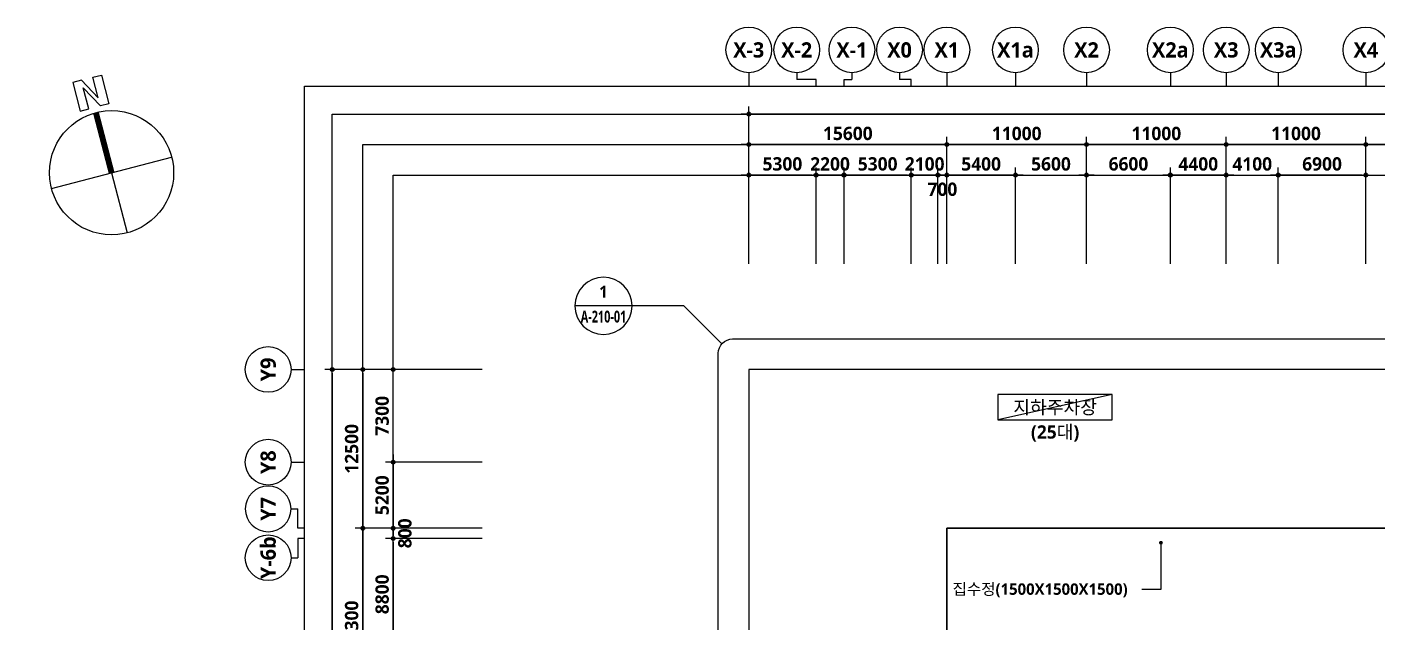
# Model space of a CAD drawing. Header units: millimetres. Extents: x 262941 to 188694772, y -170559 to 426415924.
# Drawn here: x 262941 to 369335, y -55438 to -8534 of the extents above; entities that cross this region are included whole.
import ezdxf
from ezdxf.enums import TextEntityAlignment as Align

# ---------------------------------------------------------------- set-up
doc = ezdxf.new("R2010")
doc.units = ezdxf.units.MM
doc.header["$LTSCALE"] = 400
doc.header["$MEASUREMENT"] = 0
doc.header["$PDSIZE"] = -10
doc.layers.get('0').update_dxf_attribs({"linetype": 'CONTINUOUS'})
doc.layers.get('Defpoints').update_dxf_attribs({"color": 153, "linetype": 'CONTINUOUS'})
for name, color, linetype in [('A-ANNO-GRA1', 7, 'CONTINUOUS'), ('A-ANNO-SYMB', 7, 'CONTINUOUS'), ('A-ANNO-TEXT1', 7, 'CONTINUOUS'), ('A-ANNO-TEXT2', 3, 'CONTINUOUS'), ('A-ST-AXIS-BUB', 7, 'CONTINUOUS'), ('A-ST-AXIS-DIM', 7, 'CONTINUOUS'), ('AA-MKXS', 3, 'CONTINUOUS'), ('AA-MKXX', 3, 'CONTINUOUS'), ('X-SEC-종$0$A-ST-AXIS-BUB', 7, 'CONTINUOUS')]:
    doc.layers.add(name, color=color, linetype=linetype)
doc.layers.add('Defpoint', color=161, linetype='CONTINUOUS', plot=False)
doc.layers.add('면적', color=210, linetype='CONTINUOUS', plot=False)
doc.styles.add('2020음성 1차', font='')
doc.styles.add('SAMOO', font='romans.shx', dxfattribs={"bigfont": 'whgtxt.shx'})
doc.styles.add('SH_대대리576', font='')
doc.styles.add('SH_진천_나눔', font='')
doc.styles.get('2020음성 1차').set_extended_font_data('NanumGothic', bold=True)
doc.styles.get('SH_대대리576').set_extended_font_data('NanumGothic', bold=True)
doc.styles.get('SH_진천_나눔').set_extended_font_data('NanumGothic', bold=True)
doc.dimstyles.new('SHP 600', dxfattribs={"dimscale": 300, "dimtxt": 3.5, "dimasz": 1, "dimexe": 2, "dimexo": 2, "dimgap": 1, "dimtad": 1, "dimdec": 0, "dimzin": 0, "dimdsep": 46, "dimtxsty": 'SH_대대리576', "dimblk": 'DIMDOT', "dimcen": 0.09, "dimclrt": 3, "dimadec": 0, "dimazin": 1, "dimtfac": 1, "dimtdec": 0, "dimtix": 1, "dimtmove": 2, "dimatfit": 0, "dimldrblk": 'DIMDOT', "dimfxl": 1, "dimtolj": 1, "dimtzin": 0, "dimarcsym": 0})

# ---------------------------------------------------------------- blocks, each defined once
blk = doc.blocks.new('G$CBA52A250')
at = {"layer": 'A-ST-AXIS-BUB'}
for p, q in [((1177, 0), (1177, 525)), ((1177, 525), (1800, 525)), ((1800, 1050), (1800, 525))]:
    blk.add_line(p, q, dxfattribs=at)
blk.add_circle((1800, 2850), 1800, dxfattribs=at)
blk = doc.blocks.new('DIMDOT')
at = {"color": 0}
blk.add_line((-2, 0), (2, 0), dxfattribs=at)
for radius in [0.5, 0.25]:
    blk.add_circle((0, 0), radius, dxfattribs=at)
blk = doc.blocks.new('*D237')
at = {"layer": 'A-ST-AXIS-DIM', "color": 0, "lineweight": -2, "transparency": 16777216}
for p, q in [((298782, -35484), (286382, -35484)), ((286982, -35784), (286982, -119984)), ((298782, -120284), (286382, -120284))]:
    blk.add_line(p, q, dxfattribs=at)
at = {"layer": 'Defpoints', "color": 0, "transparency": 16777216}
for p in [(299382, -35484), (286982, -120284), (299382, -120284)]:
    blk.add_point(p, dxfattribs=at)
at = {"layer": 'A-ST-AXIS-DIM', "color": 0, "lineweight": -2, "transparency": 16777216, "xscale": 300, "yscale": 300, "zscale": 300}
for p, rotation in [((286982, -35484), 90), ((286982, -120284), 270)]:
    blk.add_blockref('DIMDOT', p, dxfattribs=dict(at, rotation=rotation))
at = {"layer": 'A-ST-AXIS-DIM', "color": 3, "transparency": 16777216, "insert": (286111, -77884), "char_height": 1050, "attachment_point": 5, "rotation": 90, "style": 'SH_대대리576'}
blk.add_mtext('\\A1;84800', dxfattribs=at)
blk = doc.blocks.new('*D243')
at = {"layer": 'A-ST-AXIS-DIM', "color": 0, "lineweight": -2, "transparency": 16777216}
for p, q in [((298782, -47984), (288782, -47984)), ((289382, -48284), (289382, -62984)), ((298782, -63284), (288782, -63284))]:
    blk.add_line(p, q, dxfattribs=at)
at = {"layer": 'Defpoints', "color": 0, "transparency": 16777216}
for p in [(299382, -47984), (289382, -63284), (299382, -63284)]:
    blk.add_point(p, dxfattribs=at)
at = {"layer": 'A-ST-AXIS-DIM', "color": 0, "lineweight": -2, "transparency": 16777216, "xscale": 300, "yscale": 300, "zscale": 300}
for p, rotation in [((289382, -47984), 90), ((289382, -63284), 270)]:
    blk.add_blockref('DIMDOT', p, dxfattribs=dict(at, rotation=rotation))
at = {"layer": 'A-ST-AXIS-DIM', "color": 3, "transparency": 16777216, "insert": (288511, -55634), "char_height": 1050, "attachment_point": 5, "rotation": 90, "style": 'SH_대대리576'}
blk.add_mtext('\\A1;15300', dxfattribs=at)
blk = doc.blocks.new('*D244')
at = {"layer": 'A-ST-AXIS-DIM', "color": 0, "lineweight": -2, "transparency": 16777216}
for p, q in [((298782, -35484), (288782, -35484)), ((289382, -35784), (289382, -47684)), ((298782, -47984), (288782, -47984))]:
    blk.add_line(p, q, dxfattribs=at)
at = {"layer": 'Defpoints', "color": 0, "transparency": 16777216}
for p in [(299382, -35484), (289382, -47984), (299382, -47984)]:
    blk.add_point(p, dxfattribs=at)
at = {"layer": 'A-ST-AXIS-DIM', "color": 0, "lineweight": -2, "transparency": 16777216, "xscale": 300, "yscale": 300, "zscale": 300}
for p, rotation in [((289382, -35484), 90), ((289382, -47984), 270)]:
    blk.add_blockref('DIMDOT', p, dxfattribs=dict(at, rotation=rotation))
at = {"layer": 'A-ST-AXIS-DIM', "color": 3, "transparency": 16777216, "insert": (288511, -41734), "char_height": 1050, "attachment_point": 5, "rotation": 90, "style": 'SH_대대리576'}
blk.add_mtext('\\A1;12500', dxfattribs=at)
blk = doc.blocks.new('*D245')
at = {"layer": 'A-ST-AXIS-DIM', "color": 0, "lineweight": -2, "transparency": 16777216}
for p, q in [((319782, -27184), (319782, -14784)), ((434382, -27184), (434382, -14784)), ((434082, -15384), (320082, -15384))]:
    blk.add_line(p, q, dxfattribs=at)
at = {"layer": 'Defpoints', "color": 0, "transparency": 16777216}
for p in [(319782, -15384), (319782, -27784), (434382, -27784)]:
    blk.add_point(p, dxfattribs=at)
at = {"layer": 'A-ST-AXIS-DIM', "color": 0, "lineweight": -2, "transparency": 16777216, "xscale": 300, "yscale": 300, "zscale": 300, "rotation": 180}
blk.add_blockref('DIMDOT', (319782, -15384), dxfattribs=at)
at = {"layer": 'A-ST-AXIS-DIM', "color": 0, "lineweight": -2, "transparency": 16777216, "xscale": 300, "yscale": 300, "zscale": 300}
blk.add_blockref('DIMDOT', (434382, -15384), dxfattribs=at)
at = {"layer": 'A-ST-AXIS-DIM', "color": 3, "transparency": 16777216, "insert": (377082, -14513), "char_height": 1050, "attachment_point": 5, "style": 'SH_대대리576'}
blk.add_mtext('\\A1;114600', dxfattribs=at)
blk = doc.blocks.new('*D246')
at = {"layer": 'A-ST-AXIS-DIM', "color": 0, "lineweight": -2, "transparency": 16777216}
for p, q in [((335382, -27184), (335382, -17184)), ((346082, -17784), (335682, -17784)), ((346382, -27184), (346382, -17184))]:
    blk.add_line(p, q, dxfattribs=at)
at = {"layer": 'Defpoints', "color": 0, "transparency": 16777216}
for p in [(335382, -17784), (335382, -27784), (346382, -27784)]:
    blk.add_point(p, dxfattribs=at)
at = {"layer": 'A-ST-AXIS-DIM', "color": 0, "lineweight": -2, "transparency": 16777216, "xscale": 300, "yscale": 300, "zscale": 300, "rotation": 180}
blk.add_blockref('DIMDOT', (335382, -17784), dxfattribs=at)
at = {"layer": 'A-ST-AXIS-DIM', "color": 0, "lineweight": -2, "transparency": 16777216, "xscale": 300, "yscale": 300, "zscale": 300}
blk.add_blockref('DIMDOT', (346382, -17784), dxfattribs=at)
at = {"layer": 'A-ST-AXIS-DIM', "color": 3, "transparency": 16777216, "insert": (340882, -16917), "char_height": 1050, "attachment_point": 5, "style": 'SH_대대리576'}
blk.add_mtext('\\A1;11000', dxfattribs=at)
blk = doc.blocks.new('*D247')
at = {"layer": 'A-ST-AXIS-DIM', "color": 0, "lineweight": -2, "transparency": 16777216}
for p, q in [((346382, -27184), (346382, -17184)), ((357082, -17784), (346682, -17784)), ((357382, -27184), (357382, -17184))]:
    blk.add_line(p, q, dxfattribs=at)
at = {"layer": 'Defpoints', "color": 0, "transparency": 16777216}
for p in [(346382, -17784), (346382, -27784), (357382, -27784)]:
    blk.add_point(p, dxfattribs=at)
at = {"layer": 'A-ST-AXIS-DIM', "color": 0, "lineweight": -2, "transparency": 16777216, "xscale": 300, "yscale": 300, "zscale": 300, "rotation": 180}
blk.add_blockref('DIMDOT', (346382, -17784), dxfattribs=at)
at = {"layer": 'A-ST-AXIS-DIM', "color": 0, "lineweight": -2, "transparency": 16777216, "xscale": 300, "yscale": 300, "zscale": 300}
blk.add_blockref('DIMDOT', (357382, -17784), dxfattribs=at)
at = {"layer": 'A-ST-AXIS-DIM', "color": 3, "transparency": 16777216, "insert": (351882, -16917), "char_height": 1050, "attachment_point": 5, "style": 'SH_대대리576'}
blk.add_mtext('\\A1;11000', dxfattribs=at)
blk = doc.blocks.new('*D248')
at = {"layer": 'A-ST-AXIS-DIM', "color": 0, "lineweight": -2, "transparency": 16777216}
for p, q in [((357382, -27184), (357382, -17184)), ((368082, -17784), (357682, -17784)), ((368382, -27184), (368382, -17184))]:
    blk.add_line(p, q, dxfattribs=at)
at = {"layer": 'Defpoints', "color": 0, "transparency": 16777216}
for p in [(357382, -17784), (357382, -27784), (368382, -27784)]:
    blk.add_point(p, dxfattribs=at)
at = {"layer": 'A-ST-AXIS-DIM', "color": 0, "lineweight": -2, "transparency": 16777216, "xscale": 300, "yscale": 300, "zscale": 300, "rotation": 180}
blk.add_blockref('DIMDOT', (357382, -17784), dxfattribs=at)
at = {"layer": 'A-ST-AXIS-DIM', "color": 0, "lineweight": -2, "transparency": 16777216, "xscale": 300, "yscale": 300, "zscale": 300}
blk.add_blockref('DIMDOT', (368382, -17784), dxfattribs=at)
at = {"layer": 'A-ST-AXIS-DIM', "color": 3, "transparency": 16777216, "insert": (362882, -16917), "char_height": 1050, "attachment_point": 5, "style": 'SH_대대리576'}
blk.add_mtext('\\A1;11000', dxfattribs=at)
blk = doc.blocks.new('*D249')
at = {"layer": 'A-ST-AXIS-DIM', "color": 0, "lineweight": -2, "transparency": 16777216}
for p, q in [((368382, -27184), (368382, -17184)), ((379082, -17784), (368682, -17784)), ((379382, -27184), (379382, -17184))]:
    blk.add_line(p, q, dxfattribs=at)
at = {"layer": 'Defpoints', "color": 0, "transparency": 16777216}
for p in [(368382, -17784), (368382, -27784), (379382, -27784)]:
    blk.add_point(p, dxfattribs=at)
at = {"layer": 'A-ST-AXIS-DIM', "color": 0, "lineweight": -2, "transparency": 16777216, "xscale": 300, "yscale": 300, "zscale": 300, "rotation": 180}
blk.add_blockref('DIMDOT', (368382, -17784), dxfattribs=at)
at = {"layer": 'A-ST-AXIS-DIM', "color": 0, "lineweight": -2, "transparency": 16777216, "xscale": 300, "yscale": 300, "zscale": 300}
blk.add_blockref('DIMDOT', (379382, -17784), dxfattribs=at)
at = {"layer": 'A-ST-AXIS-DIM', "color": 3, "transparency": 16777216, "insert": (373882, -16917), "char_height": 1050, "attachment_point": 5, "style": 'SH_대대리576'}
blk.add_mtext('\\A1;11000', dxfattribs=at)
blk = doc.blocks.new('*D255')
at = {"layer": 'A-ST-AXIS-DIM', "color": 0, "lineweight": -2, "transparency": 16777216}
for p, q in [((319782, -27184), (319782, -17184)), ((335082, -17784), (320082, -17784)), ((335382, -27184), (335382, -17184))]:
    blk.add_line(p, q, dxfattribs=at)
at = {"layer": 'Defpoints', "color": 0, "transparency": 16777216}
for p in [(319782, -17784), (319782, -27784), (335382, -27784)]:
    blk.add_point(p, dxfattribs=at)
at = {"layer": 'A-ST-AXIS-DIM', "color": 0, "lineweight": -2, "transparency": 16777216, "xscale": 300, "yscale": 300, "zscale": 300, "rotation": 180}
blk.add_blockref('DIMDOT', (319782, -17784), dxfattribs=at)
at = {"layer": 'A-ST-AXIS-DIM', "color": 0, "lineweight": -2, "transparency": 16777216, "xscale": 300, "yscale": 300, "zscale": 300}
blk.add_blockref('DIMDOT', (335382, -17784), dxfattribs=at)
at = {"layer": 'A-ST-AXIS-DIM', "color": 3, "transparency": 16777216, "insert": (327582, -16913), "char_height": 1050, "attachment_point": 5, "style": 'SH_대대리576'}
blk.add_mtext('\\A1;15600', dxfattribs=at)
blk = doc.blocks.new('A-ST-AXIS-BUB-1')
at = {"layer": 'A-ST-AXIS-BUB'}
blk.add_line((0, 350), (0, 0), dxfattribs=at)
blk.add_circle((0, 950), 600, dxfattribs=at)
blk = doc.blocks.new('*D277')
at = {"layer": 'A-ST-AXIS-DIM', "color": 0, "lineweight": -2, "transparency": 16777216}
for p, q in [((319782, -27184), (319782, -19584)), ((324782, -20184), (320082, -20184)), ((325082, -27184), (325082, -19584))]:
    blk.add_line(p, q, dxfattribs=at)
at = {"layer": 'Defpoints', "color": 0, "transparency": 16777216}
for p in [(319782, -20184), (319782, -27784), (325082, -27784)]:
    blk.add_point(p, dxfattribs=at)
at = {"layer": 'A-ST-AXIS-DIM', "color": 0, "lineweight": -2, "transparency": 16777216, "xscale": 300, "yscale": 300, "zscale": 300, "rotation": 180}
blk.add_blockref('DIMDOT', (319782, -20184), dxfattribs=at)
at = {"layer": 'A-ST-AXIS-DIM', "color": 0, "lineweight": -2, "transparency": 16777216, "xscale": 300, "yscale": 300, "zscale": 300}
blk.add_blockref('DIMDOT', (325082, -20184), dxfattribs=at)
at = {"layer": 'A-ST-AXIS-DIM', "color": 3, "transparency": 16777216, "insert": (322432, -19312), "char_height": 1050, "attachment_point": 5, "style": 'SH_대대리576'}
blk.add_mtext('\\A1;5300', dxfattribs=at)
blk = doc.blocks.new('*D278')
at = {"layer": 'A-ST-AXIS-DIM', "color": 0, "lineweight": -2, "transparency": 16777216}
for p, q in [((324782, -20184), (324482, -20184)), ((325082, -27184), (325082, -19584)), ((327282, -20184), (325082, -20184)), ((327282, -27184), (327282, -19584)), ((327582, -20184), (327882, -20184))]:
    blk.add_line(p, q, dxfattribs=at)
at = {"layer": 'Defpoints', "color": 0, "transparency": 16777216}
for p in [(325082, -20184), (325082, -27784), (327282, -27784)]:
    blk.add_point(p, dxfattribs=at)
at = {"layer": 'A-ST-AXIS-DIM', "color": 0, "lineweight": -2, "transparency": 16777216, "xscale": 300, "yscale": 300, "zscale": 300}
blk.add_blockref('DIMDOT', (325082, -20184), dxfattribs=at)
at = {"layer": 'A-ST-AXIS-DIM', "color": 0, "lineweight": -2, "transparency": 16777216, "xscale": 300, "yscale": 300, "zscale": 300, "rotation": 180}
blk.add_blockref('DIMDOT', (327282, -20184), dxfattribs=at)
at = {"layer": 'A-ST-AXIS-DIM', "color": 3, "transparency": 16777216, "insert": (326182, -19315), "char_height": 1050, "attachment_point": 5, "style": 'SH_대대리576'}
blk.add_mtext('\\A1;2200', dxfattribs=at)
blk = doc.blocks.new('*D279')
at = {"layer": 'A-ST-AXIS-DIM', "color": 0, "lineweight": -2, "transparency": 16777216}
for p, q in [((332282, -20184), (331982, -20184)), ((332582, -27184), (332582, -19584)), ((334682, -20184), (332582, -20184)), ((334682, -27184), (334682, -19584)), ((334982, -20184), (335282, -20184))]:
    blk.add_line(p, q, dxfattribs=at)
at = {"layer": 'Defpoints', "color": 0, "transparency": 16777216}
for p in [(332582, -20184), (332582, -27784), (334682, -27784)]:
    blk.add_point(p, dxfattribs=at)
at = {"layer": 'A-ST-AXIS-DIM', "color": 0, "lineweight": -2, "transparency": 16777216, "xscale": 300, "yscale": 300, "zscale": 300}
blk.add_blockref('DIMDOT', (332582, -20184), dxfattribs=at)
at = {"layer": 'A-ST-AXIS-DIM', "color": 0, "lineweight": -2, "transparency": 16777216, "xscale": 300, "yscale": 300, "zscale": 300, "rotation": 180}
blk.add_blockref('DIMDOT', (334682, -20184), dxfattribs=at)
at = {"layer": 'A-ST-AXIS-DIM', "color": 3, "transparency": 16777216, "insert": (333632, -19315), "char_height": 1050, "attachment_point": 5, "style": 'SH_대대리576'}
blk.add_mtext('\\A1;2100', dxfattribs=at)
blk = doc.blocks.new('*D280')
at = {"layer": 'A-ST-AXIS-DIM', "color": 0, "lineweight": -2, "transparency": 16777216}
for p, q in [((327282, -27184), (327282, -19584)), ((332282, -20184), (327582, -20184)), ((332582, -27184), (332582, -19584))]:
    blk.add_line(p, q, dxfattribs=at)
at = {"layer": 'Defpoints', "color": 0, "transparency": 16777216}
for p in [(327282, -20184), (327282, -27784), (332582, -27784)]:
    blk.add_point(p, dxfattribs=at)
at = {"layer": 'A-ST-AXIS-DIM', "color": 0, "lineweight": -2, "transparency": 16777216, "xscale": 300, "yscale": 300, "zscale": 300, "rotation": 180}
blk.add_blockref('DIMDOT', (327282, -20184), dxfattribs=at)
at = {"layer": 'A-ST-AXIS-DIM', "color": 0, "lineweight": -2, "transparency": 16777216, "xscale": 300, "yscale": 300, "zscale": 300}
blk.add_blockref('DIMDOT', (332582, -20184), dxfattribs=at)
at = {"layer": 'A-ST-AXIS-DIM', "color": 3, "transparency": 16777216, "insert": (329932, -19312), "char_height": 1050, "attachment_point": 5, "style": 'SH_대대리576'}
blk.add_mtext('\\A1;5300', dxfattribs=at)
blk = doc.blocks.new('A-ST-AXIS-BUB-2')
at = {"layer": 'X-SEC-종$0$A-ST-AXIS-BUB'}
blk.add_line((1800, 1050, -103000), (1800, 525, -103000), dxfattribs=at)
at = {"layer": 'X-SEC-종$0$A-ST-AXIS-BUB', "elevation": -103000}
blk.add_lwpolyline([(3323, 0), (3323, 525), (1800, 525)], dxfattribs=at)
at = {"layer": 'X-SEC-종$0$A-ST-AXIS-BUB'}
blk.add_circle((1800, 2850, -103000), 1800, dxfattribs=at)
blk = doc.blocks.new('G$C1D72D447')
at = {"layer": 'X-SEC-종$0$A-ST-AXIS-BUB'}
blk.add_line((1800, 1050, -103000), (1800, 525, -103000), dxfattribs=at)
at = {"layer": 'X-SEC-종$0$A-ST-AXIS-BUB', "elevation": -103000}
blk.add_lwpolyline([(2723, 0), (2723, 525), (1800, 525)], dxfattribs=at)
at = {"layer": 'X-SEC-종$0$A-ST-AXIS-BUB'}
blk.add_circle((1800, 2850, -103000), 1800, dxfattribs=at)
blk = doc.blocks.new('dr-sy-018-D-M')
at = {"layer": 'A-ANNO-SYMB'}
for p, q in [((-1, 16.4), (-2.5, 16.4)), ((-2.5, 16.4), (-2.5, 11.4)), ((-1, 16.4), (1, 12.8)), ((1, 12.8), (1, 16.4)), ((1, 16.4), (2.5, 16.4)), ((2.5, 16.4), (2.5, 11.4)), ((-1, 15.09), (1.05, 11.4)), ((-1, 11.4), (-1, 15.09)), ((-2.5, 11.4), (-1, 11.4)), ((2.5, 11.4), (1.05, 11.4)), ((-10.5, 0), (10.5, 0)), ((0, 0), (0, -10.5))]:
    blk.add_line(p, q, dxfattribs=at)
at = {"layer": 'A-ANNO-SYMB', "const_width": 1}
blk.add_lwpolyline([(0, 10.5), (0, 0)], dxfattribs=at)
at = {"layer": 'A-ANNO-SYMB'}
blk.add_circle((0, 0), 10.5, dxfattribs=at)
blk = doc.blocks.new('*U168')
at = {"layer": 'AA-MKXS', "color": 3, "linetype": 'Continuous', "ltscale": 5}
blk.add_line((-5.999976, 0), (5.999976, 0), dxfattribs=at)
blk.add_circle((0, 0), 5.999976, dxfattribs=at)
at = {"layer": 'AA-MKXS', "style": 'SAMOO', "width": 0.85}
blk.add_attdef('ViewNUM', text='', height=2.5, dxfattribs=at).set_placement((0, 1), align=Align.BOTTOM_CENTER)
blk.add_attdef('SheetNUM', text='', height=2.5, dxfattribs=at).set_placement((0, -1), align=Align.TOP_CENTER)
blk = doc.blocks.new('*D291')
at = {"layer": 'A-ST-AXIS-DIM', "color": 0, "lineweight": -2, "transparency": 16777216}
for p, q in [((335382, -27184), (335382, -19584)), ((340482, -20184), (335682, -20184)), ((340782, -27184), (340782, -19584))]:
    blk.add_line(p, q, dxfattribs=at)
at = {"layer": 'Defpoints', "color": 0, "transparency": 16777216}
for p in [(335382, -20184), (335382, -27784), (340782, -27784)]:
    blk.add_point(p, dxfattribs=at)
at = {"layer": 'A-ST-AXIS-DIM', "color": 0, "lineweight": -2, "transparency": 16777216, "xscale": 300, "yscale": 300, "zscale": 300, "rotation": 180}
blk.add_blockref('DIMDOT', (335382, -20184), dxfattribs=at)
at = {"layer": 'A-ST-AXIS-DIM', "color": 0, "lineweight": -2, "transparency": 16777216, "xscale": 300, "yscale": 300, "zscale": 300}
blk.add_blockref('DIMDOT', (340782, -20184), dxfattribs=at)
at = {"layer": 'A-ST-AXIS-DIM', "color": 3, "transparency": 16777216, "insert": (338082, -19315), "char_height": 1050, "attachment_point": 5, "style": 'SH_대대리576'}
blk.add_mtext('\\A1;5400', dxfattribs=at)
blk = doc.blocks.new('*D292')
at = {"layer": 'A-ST-AXIS-DIM', "color": 0, "lineweight": -2, "transparency": 16777216}
for p, q in [((340782, -27184), (340782, -19584)), ((341082, -20184), (346082, -20184)), ((346382, -27184), (346382, -19584))]:
    blk.add_line(p, q, dxfattribs=at)
at = {"layer": 'Defpoints', "color": 0, "transparency": 16777216}
for p in [(346382, -20184), (340782, -27784), (346382, -27784)]:
    blk.add_point(p, dxfattribs=at)
at = {"layer": 'A-ST-AXIS-DIM', "color": 0, "lineweight": -2, "transparency": 16777216, "xscale": 300, "yscale": 300, "zscale": 300, "rotation": 180}
blk.add_blockref('DIMDOT', (340782, -20184), dxfattribs=at)
at = {"layer": 'A-ST-AXIS-DIM', "color": 0, "lineweight": -2, "transparency": 16777216, "xscale": 300, "yscale": 300, "zscale": 300}
blk.add_blockref('DIMDOT', (346382, -20184), dxfattribs=at)
at = {"layer": 'A-ST-AXIS-DIM', "color": 3, "transparency": 16777216, "insert": (343582, -19313), "char_height": 1050, "attachment_point": 5, "style": 'SH_대대리576'}
blk.add_mtext('\\A1;5600', dxfattribs=at)
blk = doc.blocks.new('*D293')
at = {"layer": 'A-ST-AXIS-DIM', "color": 0, "lineweight": -2, "transparency": 16777216}
for p, q in [((346382, -27184), (346382, -19584)), ((346682, -20184), (352682, -20184)), ((352982, -27184), (352982, -19584))]:
    blk.add_line(p, q, dxfattribs=at)
at = {"layer": 'Defpoints', "color": 0, "transparency": 16777216}
for p in [(352982, -20184), (346382, -27784), (352982, -27784)]:
    blk.add_point(p, dxfattribs=at)
at = {"layer": 'A-ST-AXIS-DIM', "color": 0, "lineweight": -2, "transparency": 16777216, "xscale": 300, "yscale": 300, "zscale": 300, "rotation": 180}
blk.add_blockref('DIMDOT', (346382, -20184), dxfattribs=at)
at = {"layer": 'A-ST-AXIS-DIM', "color": 0, "lineweight": -2, "transparency": 16777216, "xscale": 300, "yscale": 300, "zscale": 300}
blk.add_blockref('DIMDOT', (352982, -20184), dxfattribs=at)
at = {"layer": 'A-ST-AXIS-DIM', "color": 3, "transparency": 16777216, "insert": (349682, -19313), "char_height": 1050, "attachment_point": 5, "style": 'SH_대대리576'}
blk.add_mtext('\\A1;6600', dxfattribs=at)
blk = doc.blocks.new('*D294')
at = {"layer": 'A-ST-AXIS-DIM', "color": 0, "lineweight": -2, "transparency": 16777216}
for p, q in [((352982, -27184), (352982, -19584)), ((357082, -20184), (353282, -20184)), ((357382, -27184), (357382, -19584))]:
    blk.add_line(p, q, dxfattribs=at)
at = {"layer": 'Defpoints', "color": 0, "transparency": 16777216}
for p in [(352982, -20184), (352982, -27784), (357382, -27784)]:
    blk.add_point(p, dxfattribs=at)
at = {"layer": 'A-ST-AXIS-DIM', "color": 0, "lineweight": -2, "transparency": 16777216, "xscale": 300, "yscale": 300, "zscale": 300, "rotation": 180}
blk.add_blockref('DIMDOT', (352982, -20184), dxfattribs=at)
at = {"layer": 'A-ST-AXIS-DIM', "color": 0, "lineweight": -2, "transparency": 16777216, "xscale": 300, "yscale": 300, "zscale": 300}
blk.add_blockref('DIMDOT', (357382, -20184), dxfattribs=at)
at = {"layer": 'A-ST-AXIS-DIM', "color": 3, "transparency": 16777216, "insert": (355182, -19317), "char_height": 1050, "attachment_point": 5, "style": 'SH_대대리576'}
blk.add_mtext('\\A1;4400', dxfattribs=at)
blk = doc.blocks.new('*D295')
at = {"layer": 'A-ST-AXIS-DIM', "color": 0, "lineweight": -2, "transparency": 16777216}
for p, q in [((357382, -27184), (357382, -19584)), ((357682, -20184), (361182, -20184)), ((361482, -27184), (361482, -19584))]:
    blk.add_line(p, q, dxfattribs=at)
at = {"layer": 'Defpoints', "color": 0, "transparency": 16777216}
for p in [(361482, -20184), (357382, -27784), (361482, -27784)]:
    blk.add_point(p, dxfattribs=at)
at = {"layer": 'A-ST-AXIS-DIM', "color": 0, "lineweight": -2, "transparency": 16777216, "xscale": 300, "yscale": 300, "zscale": 300, "rotation": 180}
blk.add_blockref('DIMDOT', (357382, -20184), dxfattribs=at)
at = {"layer": 'A-ST-AXIS-DIM', "color": 0, "lineweight": -2, "transparency": 16777216, "xscale": 300, "yscale": 300, "zscale": 300}
blk.add_blockref('DIMDOT', (361482, -20184), dxfattribs=at)
at = {"layer": 'A-ST-AXIS-DIM', "color": 3, "transparency": 16777216, "insert": (359432, -19317), "char_height": 1050, "attachment_point": 5, "style": 'SH_대대리576'}
blk.add_mtext('\\A1;4100', dxfattribs=at)
blk = doc.blocks.new('*D281')
at = {"layer": 'A-ST-AXIS-DIM', "color": 0, "lineweight": -2, "transparency": 16777216}
for p, q in [((361482, -27184), (361482, -19584)), ((368082, -20184), (361782, -20184)), ((368382, -27184), (368382, -19584))]:
    blk.add_line(p, q, dxfattribs=at)
at = {"layer": 'Defpoints', "color": 0, "transparency": 16777216}
for p in [(361482, -20184), (361482, -27784), (368382, -27784)]:
    blk.add_point(p, dxfattribs=at)
at = {"layer": 'A-ST-AXIS-DIM', "color": 0, "lineweight": -2, "transparency": 16777216, "xscale": 300, "yscale": 300, "zscale": 300, "rotation": 180}
blk.add_blockref('DIMDOT', (361482, -20184), dxfattribs=at)
at = {"layer": 'A-ST-AXIS-DIM', "color": 0, "lineweight": -2, "transparency": 16777216, "xscale": 300, "yscale": 300, "zscale": 300}
blk.add_blockref('DIMDOT', (368382, -20184), dxfattribs=at)
at = {"layer": 'A-ST-AXIS-DIM', "color": 3, "transparency": 16777216, "insert": (364932, -19313), "char_height": 1050, "attachment_point": 5, "style": 'SH_대대리576'}
blk.add_mtext('\\A1;6900', dxfattribs=at)
blk = doc.blocks.new('*D299')
at = {"layer": 'A-ST-AXIS-DIM', "color": 0, "lineweight": -2, "transparency": 16777216}
for p, q in [((298782, -48784), (291182, -48784)), ((291782, -49084), (291782, -57284)), ((298782, -57584), (291182, -57584))]:
    blk.add_line(p, q, dxfattribs=at)
at = {"layer": 'Defpoints', "color": 0, "transparency": 16777216}
for p in [(299382, -48784), (291782, -57584), (299382, -57584)]:
    blk.add_point(p, dxfattribs=at)
at = {"layer": 'A-ST-AXIS-DIM', "color": 0, "lineweight": -2, "transparency": 16777216, "xscale": 300, "yscale": 300, "zscale": 300}
for p, rotation in [((291782, -48784), 90), ((291782, -57584), 270)]:
    blk.add_blockref('DIMDOT', p, dxfattribs=dict(at, rotation=rotation))
at = {"layer": 'A-ST-AXIS-DIM', "color": 3, "transparency": 16777216, "insert": (290911, -53184), "char_height": 1050, "attachment_point": 5, "rotation": 90, "style": 'SH_대대리576'}
blk.add_mtext('\\A1;8800', dxfattribs=at)
blk = doc.blocks.new('*D300')
at = {"layer": 'A-ST-AXIS-DIM', "color": 0, "lineweight": -2, "transparency": 16777216}
for p, q in [((291782, -47684), (291782, -47384)), ((298782, -47984), (291182, -47984)), ((298782, -48784), (291182, -48784)), ((291782, -48784), (291782, -47984)), ((291782, -49084), (291782, -49384))]:
    blk.add_line(p, q, dxfattribs=at)
at = {"layer": 'Defpoints', "color": 0, "transparency": 16777216}
for p in [(291782, -47984), (299382, -47984), (299382, -48784)]:
    blk.add_point(p, dxfattribs=at)
at = {"layer": 'A-ST-AXIS-DIM', "color": 0, "lineweight": -2, "transparency": 16777216, "xscale": 300, "yscale": 300, "zscale": 300}
for p, rotation in [((291782, -47984), 270), ((291782, -48784), 90)]:
    blk.add_blockref('DIMDOT', p, dxfattribs=dict(at, rotation=rotation))
at = {"layer": 'A-ST-AXIS-DIM', "color": 3, "transparency": 16777216, "insert": (292702, -48384), "char_height": 1050, "attachment_point": 5, "rotation": 90, "style": 'SH_대대리576'}
blk.add_mtext('\\A1;800', dxfattribs=at)
blk = doc.blocks.new('*D301')
at = {"layer": 'A-ST-AXIS-DIM', "color": 0, "lineweight": -2, "transparency": 16777216}
for p, q in [((298782, -42784), (291182, -42784)), ((291782, -43084), (291782, -47684)), ((298782, -47984), (291182, -47984))]:
    blk.add_line(p, q, dxfattribs=at)
at = {"layer": 'Defpoints', "color": 0, "transparency": 16777216}
for p in [(299382, -42784), (291782, -47984), (299382, -47984)]:
    blk.add_point(p, dxfattribs=at)
at = {"layer": 'A-ST-AXIS-DIM', "color": 0, "lineweight": -2, "transparency": 16777216, "xscale": 300, "yscale": 300, "zscale": 300}
for p, rotation in [((291782, -42784), 90), ((291782, -47984), 270)]:
    blk.add_blockref('DIMDOT', p, dxfattribs=dict(at, rotation=rotation))
at = {"layer": 'A-ST-AXIS-DIM', "color": 3, "transparency": 16777216, "insert": (290911, -45384), "char_height": 1050, "attachment_point": 5, "rotation": 90, "style": 'SH_대대리576'}
blk.add_mtext('\\A1;5200', dxfattribs=at)
blk = doc.blocks.new('*D302')
at = {"layer": 'A-ST-AXIS-DIM', "color": 0, "lineweight": -2, "transparency": 16777216}
for p, q in [((298782, -35484), (291182, -35484)), ((291782, -42484), (291782, -35784)), ((298782, -42784), (291182, -42784))]:
    blk.add_line(p, q, dxfattribs=at)
at = {"layer": 'Defpoints', "color": 0, "transparency": 16777216}
for p in [(291782, -35484), (299382, -35484), (299382, -42784)]:
    blk.add_point(p, dxfattribs=at)
at = {"layer": 'A-ST-AXIS-DIM', "color": 0, "lineweight": -2, "transparency": 16777216, "xscale": 300, "yscale": 300, "zscale": 300}
for p, rotation in [((291782, -35484), 90), ((291782, -42784), 270)]:
    blk.add_blockref('DIMDOT', p, dxfattribs=dict(at, rotation=rotation))
at = {"layer": 'A-ST-AXIS-DIM', "color": 3, "transparency": 16777216, "insert": (290911, -39134), "char_height": 1050, "attachment_point": 5, "rotation": 90, "style": 'SH_대대리576'}
blk.add_mtext('\\A1;7300', dxfattribs=at)
blk = doc.blocks.new('*D306')
at = {"layer": 'A-ST-AXIS-DIM', "color": 0, "lineweight": -2, "transparency": 16777216}
for p, q in [((334382, -20184), (334082, -20184)), ((334682, -27184), (334682, -19584)), ((334682, -20184), (335382, -20184)), ((335382, -27184), (335382, -19584)), ((335682, -20184), (335982, -20184))]:
    blk.add_line(p, q, dxfattribs=at)
at = {"layer": 'Defpoints', "color": 0, "transparency": 16777216}
for p in [(335382, -20184), (334682, -27784), (335382, -27784)]:
    blk.add_point(p, dxfattribs=at)
at = {"layer": 'A-ST-AXIS-DIM', "color": 0, "lineweight": -2, "transparency": 16777216, "xscale": 300, "yscale": 300, "zscale": 300}
blk.add_blockref('DIMDOT', (334682, -20184), dxfattribs=at)
at = {"layer": 'A-ST-AXIS-DIM', "color": 0, "lineweight": -2, "transparency": 16777216, "xscale": 300, "yscale": 300, "zscale": 300, "rotation": 180}
blk.add_blockref('DIMDOT', (335382, -20184), dxfattribs=at)
at = {"layer": 'A-ST-AXIS-DIM', "color": 3, "transparency": 16777216, "insert": (335032, -21308), "char_height": 1050, "attachment_point": 5, "style": 'SH_대대리576'}
blk.add_mtext('\\A1;700', dxfattribs=at)
blk = doc.blocks.new('G$C67953E58')
at = {"layer": '면적'}
blk.add_lwpolyline([(95200, 72300), (54600, 72300), (54600, 84800), (48600, 84800), (0, 84800), (0, 46000), (1300, 46000), (1800, 46000), (13000, 46000), (13000, 40100), (15100, 40100), (15100, 48150), (16150, 48150), (16150, 50250), (16150, 56700), (19350, 56700), (19350, 56700), (19350, 57000), (55850, 57000), (55850, 56700), (55850, 56700), (59100, 56700), (59100, 57000), (95200, 57000)], close=True, dxfattribs=at)
blk.add_lwpolyline([(54600, 72300), (15600, 72300), (15600, 57000), (16150, 57000), (16150, 56700)], dxfattribs=at)

msp = doc.modelspace()

# ---------------------------------------------------------------- linework, layer by layer
at = {"elevation": 103000}
for points in [[(335931.8, -63583.7), (335931.8, -63283.7), (335381.8, -63283.7), (335381.8, -47983.7), (374381.8, -47983.7)], [(352241.8, -52812.9), (350741.8, -52812.9)]]:
    msp.add_lwpolyline(points, dxfattribs=at)
at = {"layer": 'A-ANNO-GRA1', "elevation": 103000}
msp.add_lwpolyline([(339407.7, -39455.5), (348407.7, -39455.5), (348407.7, -37455.5), (339407.7, -37455.5)], close=True, dxfattribs=at)
at = {"layer": 'A-ANNO-GRA1', "const_width": 150, "elevation": 103000}
msp.add_lwpolyline([(352316.8, -49123.7, -1), (352166.8, -49123.7, -1)], format="xyb", close=True, dxfattribs=at)
at = {"layer": 'A-ANNO-GRA1', "elevation": 103000}
msp.add_lwpolyline([(352241.8, -49123.7), (352241.8, -52812.9)], dxfattribs=at)
at = {"layer": 'AA-MKXX', "lineweight": -2, "elevation": 103000}
msp.add_lwpolyline([(317654, -33474.9), (314661.1, -30481.9), (310592.8, -30481.9)], dxfattribs=at)
at = {"layer": 'AA-MKXX', "elevation": 103000}
msp.add_lwpolyline([(384316.8, -33083.7, -0.41421356), (385441.8, -34208.7), (385441.8, -121558.7, -0.41421356), (384316.8, -122683.7), (318506.8, -122683.7, -0.41421356), (317381.8, -121558.7), (317381.8, -34208.7, -0.41421356), (318506.8, -33083.7)], format="xyb", close=True, dxfattribs=at)
at = {"layer": 'Defpoint'}
msp.add_line((348407.7, -37455.5, 103000), (339407.7, -39455.5, 103000), dxfattribs=at)
at = {"layer": 'Defpoint', "elevation": 103000}
for points in [[(455981.8, -141755.1), (284781.8, -141755.1), (284781.8, -13183.7), (455981.8, -13183.7)], [(453781.8, -139555.1), (286981.8, -139555.1), (286981.8, -15383.7), (453781.8, -15383.7)], [(451381.8, -137155.1), (289381.8, -137155.1), (289381.8, -17783.7), (451381.8, -17783.7)], [(448981.8, -134755.1), (291781.8, -134755.1), (291781.8, -20183.7), (448981.8, -20183.7)]]:
    msp.add_lwpolyline(points, close=True, dxfattribs=at)

# ---------------------------------------------------------------- block references
for name, p in [('G$CBA52A250', (326104.7, -13183.7, 103000)), ('G$C67953E58', (319781.8, -120283.7, 103000))]:
    msp.add_blockref(name, p)
at = {"xscale": 465.6960000000489, "yscale": 465.6960000000489, "zscale": 465.6960000000489, "rotation": 14.62512501076412}
msp.add_blockref('dr-sy-018-D-M', (269600, -20000, 103000), dxfattribs=at)
ref = msp.add_blockref('*U168', (308342.8, -30481.9, 103000), dxfattribs=dict(xscale=-375.0015000059622, yscale=375.0015000059622, zscale=375.0015000059622))
ref.add_attrib('SheetNUM', 'A-210-01', dxfattribs={"layer": 'AA-MKXS', "height": 937.5, "style": '2020음성 1차', "width": 0.7}).set_placement((308342.8, -30856.9, 103000), align=Align.TOP_CENTER)
ref.add_attrib('ViewNUM', '1', dxfattribs={"layer": 'AA-MKXS', "height": 937.5, "style": '2020음성 1차'}).set_placement((308342.8, -30106.9, 103000), align=Align.BOTTOM_CENTER)
at = {"layer": 'A-ST-AXIS-BUB', "xscale": 3, "yscale": 3, "zscale": 3}
for p in [(319781.8, -13183.7, 103000), (335381.8, -13183.7, 103000), (340781.8, -13183.7, 103000), (346381.8, -13183.7, 103000), (352981.8, -13183.7, 103000), (357381.8, -13183.7, 103000), (361481.8, -13183.7, 103000), (368381.8, -13183.7, 103000)]:
    msp.add_blockref('A-ST-AXIS-BUB-1', p, dxfattribs=at)
at = {"layer": 'A-ST-AXIS-BUB'}
for name, p in [('A-ST-AXIS-BUB-2', (321758.9, -13183.7, 103000)), ('G$C1D72D447', (329858.9, -13183.7, 103000))]:
    msp.add_blockref(name, p, dxfattribs=at)
at = {"layer": 'A-ST-AXIS-BUB', "xscale": 3, "yscale": 3, "zscale": 3, "rotation": 90}
for p in [(284781.8, -35483.7, 103000), (284781.8, -42783.7, 103000)]:
    msp.add_blockref('A-ST-AXIS-BUB-1', p, dxfattribs=at)
at = {"layer": 'A-ST-AXIS-BUB', "xscale": -1, "rotation": 89.99999999999993}
msp.add_blockref('A-ST-AXIS-BUB-2', (284781.8, -44660.8, 103000), dxfattribs=at)
at = {"layer": 'A-ST-AXIS-BUB', "rotation": 90}
msp.add_blockref('A-ST-AXIS-BUB-2', (284781.8, -52106.6, 103000), dxfattribs=at)

# ---------------------------------------------------------------- texts
at = {"layer": 'A-ANNO-TEXT1', "style": 'SH_대대리576'}
for s, p in [('X-3', (319781.8, -10333.7, 103000)), ('X-2', (323558.9, -10333.7, 103000)), ('X-1', (327904.7, -10333.7, 103000)), ('X0', (331658.9, -10333.7, 103000)), ('X1', (335381.8, -10333.7, 103000)), ('X1a', (340781.8, -10333.7, 103000)), ('X2', (346381.8, -10333.7, 103000)), ('X2a', (352981.8, -10333.7, 103000)), ('X3', (357381.8, -10333.7, 103000)), ('X3a', (361481.8, -10333.7, 103000)), ('X4', (368381.8, -10333.7, 103000))]:
    msp.add_text(s, height=1200, dxfattribs=at).set_placement(p, align=Align.MIDDLE_CENTER)
for s, p in [('Y9', (281931.8, -35483.7, 103000)), ('Y8', (281931.8, -42783.7, 103000)), ('Y7', (281931.8, -46460.8, 103000)), ('Y-6b', (281931.8, -50306.6, 103000))]:
    msp.add_text(s, height=1200, rotation=90, dxfattribs=at).set_placement(p, align=Align.MIDDLE_CENTER)
at = {"layer": 'A-ANNO-TEXT1', "style": 'SH_진천_나눔'}
for s, height, p in [('(25대)', 1050, (343907.7, -40455.5, 103000)), ('집수정(1500X1500X1500)', 900, (342723.3, -52812.9, 103000))]:
    msp.add_text(s, height=height, dxfattribs=at).set_placement(p, align=Align.MIDDLE)
at = {"layer": 'A-ANNO-TEXT2', "style": 'SH_진천_나눔'}
msp.add_text('지하주차장', height=1050, dxfattribs=at).set_placement((343907.7, -38455.5, 103000), align=Align.MIDDLE)

# ---------------------------------------------------------------- dimensions: what is measured, and where the dimension line sits
at = {"layer": 'A-ST-AXIS-DIM'}
for base, p1, p2, picture, middle in [((319781.8, -15383.7, 103000), (434381.8, -27783.7, 103000), (319781.8, -27783.7, 103000), '*D245', (377081.8, -14513.2, 103000)), ((319781.8, -17783.7, 103000), (335381.8, -27783.7, 103000), (319781.8, -27783.7, 103000), '*D255', (327581.8, -16913.2, 103000)), ((335381.8, -17783.7, 103000), (346381.8, -27783.7, 103000), (335381.8, -27783.7, 103000), '*D246', (340881.8, -16917, 103000)), ((346381.8, -17783.7, 103000), (357381.8, -27783.7, 103000), (346381.8, -27783.7, 103000), '*D247', (351881.8, -16917, 103000)), ((357381.8, -17783.7, 103000), (368381.8, -27783.7, 103000), (357381.8, -27783.7, 103000), '*D248', (362881.8, -16917, 103000)), ((368381.8, -17783.7, 103000), (379381.8, -27783.7, 103000), (368381.8, -27783.7, 103000), '*D249', (373881.8, -16917, 103000)), ((319781.8, -20183.7, 103000), (325081.8, -27783.7, 103000), (319781.8, -27783.7, 103000), '*D277', (322431.8, -19312.5, 103000)), ((325081.8, -20183.7, 103000), (327281.8, -27783.7, 103000), (325081.8, -27783.7, 103000), '*D278', (326181.8, -19315.5, 103000)), ((327281.8, -20183.7, 103000), (332581.8, -27783.7, 103000), (327281.8, -27783.7, 103000), '*D280', (329931.8, -19312.5, 103000)), ((332581.8, -20183.7, 103000), (334681.8, -27783.7, 103000), (332581.8, -27783.7, 103000), '*D279', (333631.8, -19315.5, 103000)), ((335381.8, -20183.7, 103000), (340781.8, -27783.7, 103000), (335381.8, -27783.7, 103000), '*D291', (338081.8, -19314.7, 103000)), ((352981.8, -20183.7, 103000), (357381.8, -27783.7, 103000), (352981.8, -27783.7, 103000), '*D294', (355181.8, -19317, 103000)), ((361481.8, -20183.7, 103000), (368381.8, -27783.7, 103000), (361481.8, -27783.7, 103000), '*D281', (364931.8, -19313.2, 103000))]:
    dim = msp.add_linear_dim(base=base, p1=p1, p2=p2, dimstyle='SHP 600', dxfattribs=at)
    dim.commit()
    dim.dimension.update_dxf_attribs({"geometry": picture, "text_midpoint": middle})
for base, p1, p2, angle, picture, middle in [((346381.8, -20183.7, 103000), (340781.8, -27783.7, 103000), (346381.8, -27783.7, 103000), 180, '*D292', (343581.8, -19313.2, 103000)), ((352981.8, -20183.7, 103000), (346381.8, -27783.7, 103000), (352981.8, -27783.7, 103000), 180, '*D293', (349681.8, -19313.2, 103000)), ((361481.8, -20183.7, 103000), (357381.8, -27783.7, 103000), (361481.8, -27783.7, 103000), 180, '*D295', (359431.8, -19317, 103000)), ((286981.8, -120283.7, 103000), (299381.8, -35483.7, 103000), (299381.8, -120283.7, 103000), 90, '*D237', (286111.4, -77883.7, 103000)), ((289381.8, -47983.7, 103000), (299381.8, -35483.7, 103000), (299381.8, -47983.7, 103000), 90, '*D244', (288511.4, -41733.7, 103000)), ((291781.8, -35483.7, 103000), (299381.8, -42783.7, 103000), (299381.8, -35483.7, 103000), 270, '*D302', (290910.7, -39133.7, 103000)), ((291781.8, -47983.7, 103000), (299381.8, -42783.7, 103000), (299381.8, -47983.7, 103000), 90, '*D301', (290911.4, -45383.7, 103000)), ((289381.8, -63283.7, 103000), (299381.8, -47983.7, 103000), (299381.8, -63283.7, 103000), 90, '*D243', (288510.7, -55633.7, 103000)), ((291781.8, -57583.7, 103000), (299381.8, -48783.7, 103000), (299381.8, -57583.7, 103000), 90, '*D299', (290911.4, -53183.7, 103000))]:
    dim = msp.add_linear_dim(base=base, p1=p1, p2=p2, angle=angle, dimstyle='SHP 600', dxfattribs=at)
    dim.commit()
    dim.dimension.update_dxf_attribs({"geometry": picture, "text_midpoint": middle})
for base, p1, p2, angle, picture, middle in [((335381.8, -20183.7, 103000), (334681.8, -27783.7, 103000), (335381.8, -27783.7, 103000), 180, '*D306', (335031.8, -21307.9, 103000)), ((291781.8, -47983.7, 103000), (299381.8, -48783.7, 103000), (299381.8, -47983.7, 103000), 270, '*D300', (292702.4, -48383.7, 103000))]:
    dim = msp.add_linear_dim(base=base, p1=p1, p2=p2, angle=angle, dimstyle='SHP 600', dxfattribs=at)
    dim.commit()
    dim.dimension.update_dxf_attribs({"geometry": picture, "text_midpoint": middle, "dimtype": 160})

doc.saveas('drawing.dxf')
